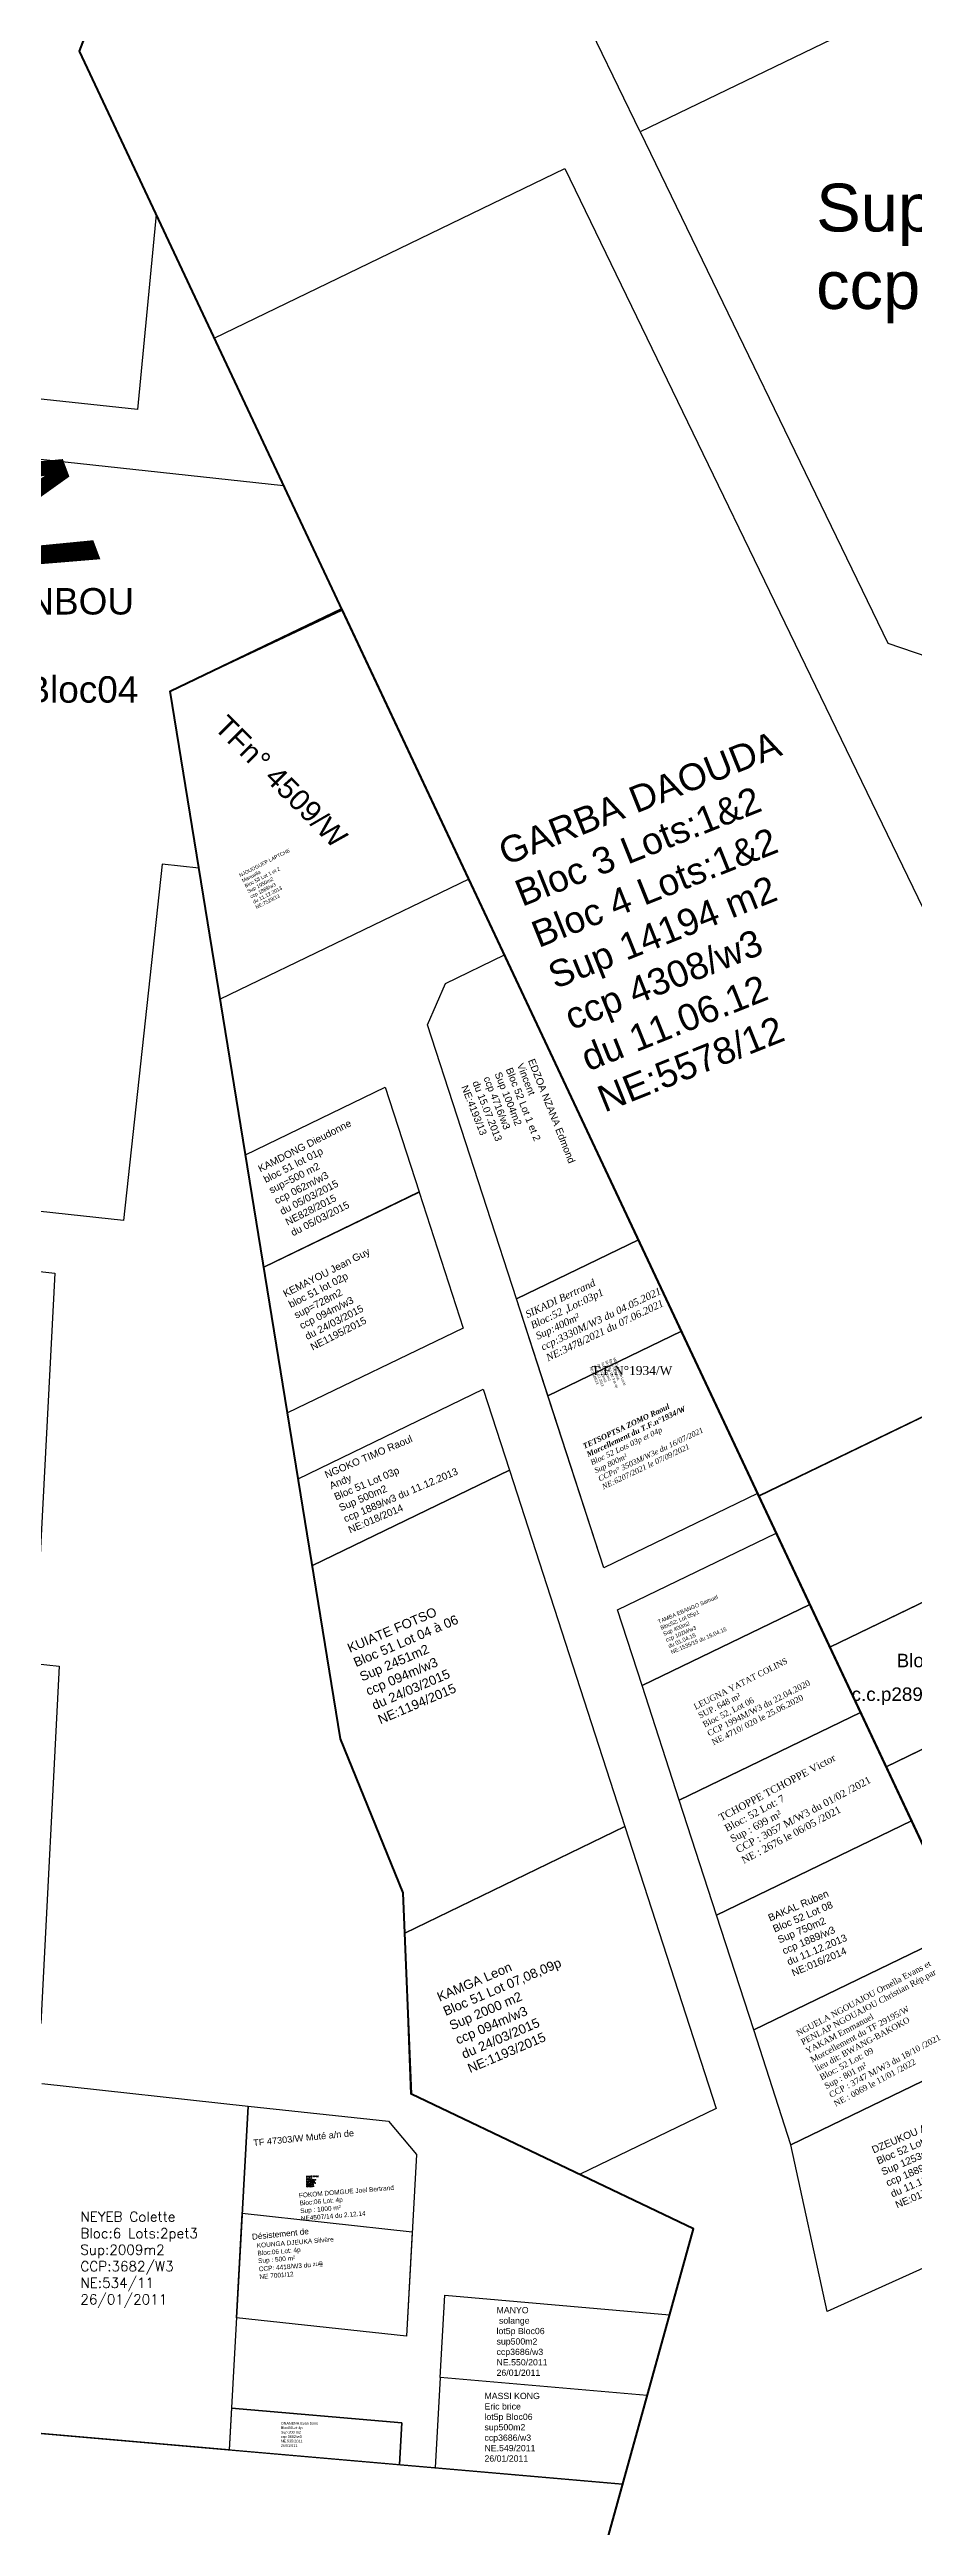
# Model space of a CAD drawing. Header units: millimetres. Extents: x 590121 to 927379, y 438565 to 1441738.
# Drawn here: x 925174.1 to 925318.5, y 1439923.9 to 1440338.2 of the extents above; entities that cross this region are included whole.
import ezdxf

# ---------------------------------------------------------------- set-up
doc = ezdxf.new("R2010")
doc.units = ezdxf.units.MM
doc.header["$LTSCALE"] = 10
for name, color, linetype in [('chef027001120', 7, 'Continuous'), ('end maj 26 02 2021', 30, 'Continuous'), ('MAJ AVRIL 2021', 7, 'Continuous'), ('MAJ JAN 2022', 12, 'Continuous'), ('MAJ JANVIER 2022', 7, 'Continuous'), ('MAJ SEP 2021', 6, 'Continuous')]:
    doc.layers.add(name, color=color, linetype=linetype)
doc.styles.add('RomanS', font='romans.shx')
doc.styles.get("Standard").update_dxf_attribs({"font": 'arial.ttf'})
doc.styles.add('Times 1.0', font='times.ttf', dxfattribs={"width": 0.99, "height": 1})
doc.styles.add('Times 1.5', font='times.ttf', dxfattribs={"width": 0.99, "height": 0.75})

msp = doc.modelspace()

# ---------------------------------------------------------------- linework, layer by layer
at = {"layer": 'end maj 26 02 2021', "color": 3, "linetype": 'ByBlock'}
for p, q in [((925179.09, 1440337.89), (925256.69, 1440539.33)), ((925179.09, 1440337.89), (925403.41, 1439860.67)), ((925230.74, 1439991.67), (925235.44, 1439986.14)), ((925233.77, 1439955.7), (925205.37, 1439958.79))]:
    msp.add_line(p, q, dxfattribs=at)
at = {"layer": 'end maj 26 02 2021', "linetype": 'ByBlock'}
for p, q in [((925434.89, 1440402.83), (925272.86, 1440324.41)), ((925272.86, 1440324.41), (925242.86, 1440386.42)), ((925272.86, 1440324.41), (925314.25, 1440238.9)), ((925314.25, 1440238.9), (925320.93, 1440236.58)), ((925304.57, 1440070.95), (925365.67, 1440100.53)), ((925375.28, 1440080.67), (925313.95, 1440050.98)), ((925313.95, 1440050.98), (925304.57, 1440070.95)), ((925207.31, 1439994.22), (925230.74, 1439991.67)), ((925235.44, 1439986.14), (925233.77, 1439955.7))]:
    msp.add_line(p, q, dxfattribs=at)
at = {"layer": 'end maj 26 02 2021', "linetype": 'ByBlock', "ltscale": 0.0014}
for p, q in [((925186.92, 1440358.23), (925179.09, 1440337.89)), ((925179.09, 1440337.89), (925222.91, 1440244.66)), ((925179.09, 1440337.89), (925222.91, 1440244.66)), ((925179.09, 1440337.89), (925191.93, 1440310.58)), ((925191.93, 1440310.58), (925188.79, 1440277.96)), ((925188.79, 1440277.96), (925099, 1440287.71)), ((925123.13, 1440275.03), (925213.24, 1440265.25)), ((925213.24, 1440265.25), (925223.04, 1440244.4)), ((925222.91, 1440244.66), (925194.25, 1440230.87)), ((925222.91, 1440244.66), (925194.25, 1440230.87)), ((925223.04, 1440244.4), (925194.25, 1440230.87)), ((925194.25, 1440230.87), (925199.07, 1440201.24)), ((925192.92, 1440201.91), (925186.45, 1440142.35)), ((925199.07, 1440201.24), (925192.92, 1440201.91)), ((925186.45, 1440142.35), (925129.9, 1440148.5)), ((925144.54, 1440136.84), (925175, 1440133.53)), ((925175, 1440133.53), (925171.6, 1440068.24)), ((925125.84, 1440073.21), (925175.74, 1440067.79)), ((925175.74, 1440067.79), (925172.64, 1440008.05)), ((925233.2, 1440029.88), (925234.59, 1439996.18)), ((925172.81, 1439997.97), (925207.31, 1439994.22)), ((925207.31, 1439994.22), (925204.15, 1439936.71)), ((925234.59, 1439996.18), (925281.73, 1439973.69)), ((925281.73, 1439973.69), (925269.91, 1439931)), ((925239.4, 1439948.81), (925240.16, 1439962.58)), ((925240.16, 1439962.58), (925277.75, 1439959.32)), ((925277.75, 1439959.32), (925274.01, 1439945.8)), ((925239.4, 1439948.81), (925238.57, 1439933.72)), ((925274.01, 1439945.8), (925239.4, 1439948.81)), ((925269.91, 1439931), (925118.84, 1439944.12)), ((925204.54, 1439943.7), (925204.15, 1439936.71)), ((925204.54, 1439943.7), (925232.97, 1439941.24)), ((925232.97, 1439941.24), (925204.54, 1439943.7)), ((925204.15, 1439936.71), (925169.61, 1439939.71)), ((925232.97, 1439941.24), (925232.59, 1439934.24)), ((925232.59, 1439934.24), (925232.97, 1439941.24))]:
    msp.add_line(p, q, dxfattribs=at)
at = {"layer": 'end maj 26 02 2021', "color": 5, "linetype": 'ByBlock'}
for p, q in [((925194.25, 1440230.87), (925223.04, 1440244.4)), ((925222.91, 1440244.66), (925284.3, 1440114.07)), ((925222.77, 1440055.65), (925194.25, 1440230.87)), ((925284.3, 1440114.07), (925339.6, 1439996.42)), ((925233.2, 1440029.88), (925222.77, 1440055.65)), ((925234.59, 1439996.18), (925233.2, 1440029.88)), ((925281.73, 1439973.69), (925234.59, 1439996.18)), ((925260.89, 1439898.44), (925281.73, 1439973.69)), ((925281.73, 1439973.69), (925281.73, 1439973.69))]:
    msp.add_line(p, q, dxfattribs=at)
at = {"layer": 'end maj 26 02 2021', "color": 150, "linetype": 'ByBlock', "lineweight": -3, "ltscale": 0.0014}
msp.add_line((925222.91, 1440244.66), (925244.17, 1440199.43), dxfattribs=at)
at = {"layer": 'end maj 26 02 2021', "color": 6, "linetype": 'ByBlock', "lineweight": 50, "ltscale": 0.0014, "flags": 128}
msp.add_lwpolyline([(925665.03, 1438955.68), (925698.18, 1439212.92), (925694.66, 1439547.94), (925626.23, 1439723.85), (925403.41, 1439860.67), (925179.09, 1440337.89), (925328.59, 1440725.96), (925461.94, 1440945.14), (925426.23, 1441284.92), (925217.44, 1441724.31), (925558.88, 1441566.24), (925795.78, 1441474.51), (926028.41, 1441432.43), (926345.65, 1441436.32), (926526.96, 1441473.37)], dxfattribs=at)
at = {"layer": 'end maj 26 02 2021', "linetype": 'ByBlock', "ltscale": 0.0014, "flags": 128}
for points in [[(925260.26, 1440318.31), (925353.46, 1440125.65), (925292.66, 1440096.28), (925201.63, 1440289.93)], [(925230.22, 1440164.62), (925235.9, 1440147.1), (925209.93, 1440134.53), (925206.87, 1440153.33)], [(925235.9, 1440147.09), (925243.27, 1440124.35), (925213.9, 1440110.14), (925209.93, 1440134.53)], [(925353.5, 1440125.67), (925365.67, 1440100.52), (925304.57, 1440070.95), (925292.68, 1440096.23)], [(925250.98, 1440100.56), (925270.29, 1440040.97), (925233.48, 1440023.15), (925233.2, 1440029.87), (925222.77, 1440055.65), (925218.05, 1440084.62)], [(925344.55, 1440065.79), (925358.23, 1440037.5), (925327.32, 1440022.54), (925313.95, 1440050.98)], [(925270.29, 1440040.97), (925285.57, 1439993.81), (925262.72, 1439982.76), (925234.52, 1439996.21), (925233.48, 1440023.15)], [(925206.32, 1439976.29), (925234.73, 1439973.2), (925233.77, 1439955.7), (925205.37, 1439958.79)], [(925118.83, 1439944.12), (925269.91, 1439931), (925260.89, 1439898.44), (925261.23, 1439848.98), (925107.14, 1439865.71), (925118.45, 1439937.01)]]:
    msp.add_lwpolyline(points, close=True, dxfattribs=at)
at = {"layer": 'end maj 26 02 2021', "linetype": 'ByBlock', "flags": 128}
msp.add_lwpolyline([(925185.79, 1439264.16), (925203.51, 1439344.65), (925174.33, 1439346.8), (925229.21, 1439487.92), (925180.26, 1439526.94), (925200.47, 1439542.15), (925212.37, 1439714.88), (925262.15, 1439715.47), (925260.89, 1439898.44), (925281.73, 1439973.69), (925234.59, 1439996.18), (925233.2, 1440029.88), (925222.77, 1440055.65), (925194.25, 1440230.87), (925222.91, 1440244.66)], dxfattribs=at)
msp.add_lwpolyline([(925185.79, 1439264.16), (925203.51, 1439344.65), (925174.33, 1439346.8), (925229.21, 1439487.92), (925180.26, 1439526.94), (925200.47, 1439542.15), (925212.37, 1439714.88), (925262.15, 1439715.47), (925260.89, 1439898.44), (925281.73, 1439973.69), (925234.59, 1439996.18), (925233.2, 1440029.88), (925222.77, 1440055.65), (925194.25, 1440230.87), (925222.91, 1440244.66)], dxfattribs=at)
at = {"layer": 'end maj 26 02 2021', "color": 3, "linetype": 'ByBlock', "lineweight": 50, "ltscale": 0.0014, "flags": 128}
msp.add_lwpolyline([(925403.41, 1439860.67), (925337.45, 1439854.84), (925325.15, 1439712.55), (925339.03, 1439485.95), (925229.21, 1439487.92), (925241.42, 1439545.3), (925263.03, 1439714.07), (925260.89, 1439898.44), (925281.73, 1439973.69), (925234.59, 1439996.18), (925233.2, 1440029.88), (925222.77, 1440055.65), (925194.25, 1440230.87), (925222.91, 1440244.66), (925222.91, 1440244.66)], close=True, dxfattribs=at)
at = {"layer": 'end maj 26 02 2021', "color": 3, "linetype": 'ByBlock', "lineweight": -3, "ltscale": 0.0014, "flags": 128}
msp.add_lwpolyline([(925222.91, 1440244.66), (925244.17, 1440199.43), (925202.64, 1440179.33), (925194.25, 1440230.87)], close=True, dxfattribs=at)
at = {"layer": 'end maj 26 02 2021', "linetype": 'ByBlock', "lineweight": -3, "ltscale": 0.0014, "flags": 128}
for points in [[(925250.14, 1440186.74), (925272.54, 1440139.08), (925252.16, 1440129.22), (925237.31, 1440175.03), (925240.27, 1440181.96)], [(925272.54, 1440139.08), (925292.48, 1440096.66), (925266.75, 1440084.22), (925252.16, 1440129.22)], [(925246.59, 1440114.1), (925250.98, 1440100.56), (925218.05, 1440084.62), (925215.69, 1440099.15)], [(925318.2, 1440041.93), (925326.72, 1440023.83), (925291.83, 1440006.95), (925285.6, 1440026.16)], [(925335.22, 1440005.73), (925347.57, 1439979.45), (925304.09, 1439959.86), (925298.05, 1439987.74)]]:
    msp.add_lwpolyline(points, close=True, dxfattribs=at)
at = {"layer": 'end maj 26 02 2021', "color": 5, "linetype": 'ByBlock', "ltscale": 0.0014, "flags": 128}
msp.add_lwpolyline([(925295.58, 1440090.06), (925301.19, 1440078.12), (925273.15, 1440064.55), (925269.04, 1440077.22)], close=True, dxfattribs=at)
at = {"layer": 'end maj 26 02 2021', "color": 150, "linetype": 'ByBlock', "lineweight": -3, "ltscale": 0.0014, "flags": 128}
msp.add_lwpolyline([(925301.19, 1440078.12), (925309.69, 1440060.03), (925279.37, 1440045.36), (925273.15, 1440064.55)], close=True, dxfattribs=at)
at = {"layer": 'end maj 26 02 2021', "color": 3, "linetype": 'ByBlock', "flags": 128}
msp.add_lwpolyline([(925207.31, 1439994.22), (925205.37, 1439958.79)], dxfattribs=at)
at = {"layer": 'end maj 26 02 2021', "color": 3, "linetype": 'ByBlock', "ltscale": 0.0014, "flags": 128}
msp.add_lwpolyline([(925207.31, 1439994.22), (925230.74, 1439991.67), (925235.44, 1439986.14), (925233.77, 1439955.7), (925205.37, 1439958.79)], close=True, dxfattribs=at)
at = {"layer": 'MAJ AVRIL 2021', "color": 150, "flags": 128}
msp.add_lwpolyline([(925272.54, 1440139.08), (925279.72, 1440123.81), (925257.41, 1440113.02), (925252.16, 1440129.22)], close=True, dxfattribs=at)
msp.add_lwpolyline([(925279.72, 1440123.81), (925292.48, 1440096.66), (925266.75, 1440084.22), (925257.41, 1440113.02)], dxfattribs=at)
at = {"layer": 'MAJ AVRIL 2021', "flags": 128}
msp.add_lwpolyline([(925309.69, 1440060.03), (925318.21, 1440041.93), (925285.6, 1440026.16), (925279.37, 1440045.36)], close=True, dxfattribs=at)
at = {"layer": 'MAJ JAN 2022', "lineweight": -3, "ltscale": 0.0014, "flags": 128}
msp.add_lwpolyline([(925326.72, 1440023.83), (925335.22, 1440005.73), (925298.05, 1439987.74), (925291.83, 1440006.95)], close=True, dxfattribs=at)
at = {"layer": 'MAJ SEP 2021', "color": 150, "flags": 128}
msp.add_lwpolyline([(925279.72, 1440123.81), (925292.48, 1440096.66), (925266.75, 1440084.22), (925257.41, 1440113.02)], close=True, dxfattribs=at)

# ---------------------------------------------------------------- texts
at = {"layer": 'chef027001120', "linetype": 'ByBlock', "insert": (925253.48, 1440127.07), "char_height": 1.2, "width": 150.7089, "attachment_point": 1, "rotation": 25.5957, "style": 'RomanS'}
msp.add_mtext('{\\fTimes New Roman|b0|i1|c0|p18;\\C7;SIKADI Bertrand\\PBloc:52 ,Lot:03p1\\PSup:400m²\\Pccp:3330M/W3 du 04.05.2021\\PNE:3478/2021 du 07.06.2021}', dxfattribs=at)
at = {"layer": 'end maj 26 02 2021', "color": 1, "linetype": 'ByBlock'}
for s, height, rotation, p in [('T.F.44409/W', 25, 290.5418, (925088.42, 1440433.05)), ('TFn° 4509/W', 3.481, 314.975, (925201.45, 1440224.67)), ('TF 47303/W Muté a/n de', 1.095, 5.7015, (925208.21, 1439987.51)), ('Désistement de', 0.9836, 5.7015, (925207.99, 1439971.85))]:
    msp.add_text(s, height=height, rotation=rotation, dxfattribs=at).set_placement(p)
at = {"layer": 'end maj 26 02 2021', "linetype": 'ByBlock'}
for s, p in [('Sup.:2ha 19a 63ca', (925302.26, 1440307.75)), ('ccp 2322/W3', (925302.26, 1440294.79))]:
    msp.add_text(s, height=8, dxfattribs=at).set_placement(p)
at = {"layer": 'end maj 26 02 2021', "color": 7, "linetype": 'ByBlock'}
for s, p in [('Bloc04Lot03p', (925315.71, 1440067.61)), ('c.c.p2895/w3', (925308.18, 1440061.97))]:
    msp.add_text(s, height=2.2561, dxfattribs=at).set_placement(p)
at = {"layer": 'end maj 26 02 2021', "linetype": 'ByBlock', "ltscale": 0.0014, "attachment_point": 1}
for s, insert, char_height, width in [('{\\C7;MEANGAFO ZENBOU Emairance\\Plots1p.2.3.4&5p Bloc04\\Psup10000m2\\Pccp3685/w3\\PNE.544/2011\\P26/01/2011}', (925125.42, 1440248.11), 4.4226, 64.57), ('{\\C7;ONANENA Evan boris\\PBloc06Lot 4p\\PSup 200 m2\\Pccp 3682/w3\\PNE.535/2011\\P26/01/011}', (925212.77, 1439941.37), 0.4456, 8.5651)]:
    msp.add_mtext(s, dxfattribs=dict(at, insert=insert, char_height=char_height, width=width))
for s, insert, char_height, width, rotation in [('{\\C7;GARBA DAOUDA\\PBloc 3 Lots:1&2\\PBloc 4 Lots:1&2\\PSup 14194 m2\\Pccp 4308/w3\\Pdu 11.06.12\\PNE:5578/12}', (925248.69, 1440205.78), 4.4478, 85.49, 21.8213), ('{\\C7;NJOUOGUEP LAPTCHE\\PManuella\\PBloc 53 Lot 1 et 2\\PSup 1950m2\\Pccp 1889/w3\\Pdu 11.12.2013\\PNE:7529/13}', (925205.72, 1440200.29), 0.6, 11.525, 27.0884), ('{\\C7;EDZOA NZANA Edmond\\PVincent\\PBloc 52 Lot 1 et 2\\PSup 1004m2\\Pccp 4716/w3\\Pdu 15.07.2013\\PNE:4193/13}', (925255.18, 1440169.53), 1.2, 28.8125, 291.5818), ('{\\C7;KAMDONG Dieudonne\\Pbloc 51 lot 01p\\Psup=500 m2\\Pccp 062m/w3\\Pdu 05/03/2015\\PNE828/2015\\Pdu 05/03/2015}', (925208.8, 1440151.43), 1.2, 23.05, 27.0884), ('{\\C7;KEMAYOU Jean Guy\\Pbloc 51 lot 02p\\Psup=728m2\\Pccp 094m/w3\\Pdu 24/03/2015\\PNE1195/2015}', (925212.99, 1440130.53), 1.2, 23.05, 27.0884), ('{\\C7;MBEI Aurelie Lucie \\PEpse MOMHA\\PBloc 52 Lot 3 et 4p\\PSup 1000m2\\Pccp 4715/w3\\Pdu 15.07.2013\\PNE:4189/13}', (925268.67, 1440119.47), 0.42, 10.0844, 291.5818), ('{\\C7;NGOKO TIMO Raoul\\PAndy\\PBloc 51 Lot 03p\\PSup 500m2\\Pccp 1889/w3 du 11.12.2013\\PNE:018/2014}', (925219.95, 1440100.29), 1.2, 28.8125, 23.1468), ('{\\C7;KUIATE FOTSO\\PBloc 51 Lot 04 à 06\\PSup 2451m2\\Pccp 094m/w3\\Pdu 24/03/2015\\PNE:1194/2015}', (925223.7, 1440071.44), 1.56, 37.4562, 23.1468), ('{\\C7;TAMBA EBANGO Samuel\\PBloc52; Lot 05p1\\PSup 400m2\\Pccp 102M/w3\\Pdu 01.04.15\\PNE:1535/15 du 15.04.15}', (925275.7, 1440075.49), 0.663, 15.92, 23.1468), ('{\\C7;BAKAL Ruben\\PBloc 52 Lot 08\\PSup 750m2\\Pccp 1889/w3\\Pdu 11.12.2013\\PNE:016/2014}', (925294.07, 1440026.18), 1.2, 28.8125, 23.1468), ('{\\C7;KAMGA Leon\\PBloc 51 Lot 07,08,09p \\PSup 2000 m2\\Pccp 094m/w3\\Pdu 24/03/2015\\PNE:1193/2015}', (925238.69, 1440013.1), 1.56, 37.4563, 23.1468), ('{\\C7;DZEUKOU Alain Rodrigue\\PBloc 52 Lot 10\\PSup 1253m2\\Pccp 1889/w3\\Pdu 11.12.2013\\PNE:017/2014}', (925311.4, 1439987.38), 1.2, 28.8125, 23.1468)]:
    msp.add_mtext(s, dxfattribs=dict(at, insert=insert, char_height=char_height, width=width, rotation=rotation))
at = {"layer": 'end maj 26 02 2021', "color": 150, "linetype": 'ByBlock', "lineweight": -3, "ltscale": 0.0014, "insert": (925281.65, 1440061.38), "char_height": 1, "width": 57.6221, "attachment_point": 1, "rotation": 26.9162, "style": 'Times 1.0'}
msp.add_mtext('{\\C256;LEUGNA YATAT COLINS\\PSUP. 648 m²\\PBloc 52, Lot 06\\PCCP 1994M/W3 du 22.04.2020\\PNE 4710/ 020 le 25.06.2020}', dxfattribs=at)
at = {"layer": 'end maj 26 02 2021', "linetype": 'ByBlock', "char_height": 0.7769, "attachment_point": 1, "rotation": 4.7355}
for s, insert in [('{\\fArial|b0|i0|c0|p34;FOKOM DOMGUE Joel Bertrand\\PBloc:06 Lot: 4p\\PSup : 1000 m²\\PNE4507/14 du 2.12.14}', (925215.76, 1439979.66)), ('\\A1;{\\fArial|b0|i0|c0|p34;KOUNGA DJEUKA Silvère\\PBloc:06 Lot: 4p\\PSup : 500 m²\\PCCP: 4418/W3 du \\H0.7x;21/\\H0.7x;\\S08/12;\\P\\H2.041x;NE 7001/12}', (925208.72, 1439971.28))]:
    msp.add_mtext(s, dxfattribs=dict(at, insert=insert))
at = {"layer": 'end maj 26 02 2021', "linetype": 'ByBlock', "attachment_point": 1, "style": 'RomanS'}
for s, insert, char_height, width in [('MAKUATE DOMGUE\\PFrancine\\PBloc:6 Lots:4p\\PSup:1000m2\\PCCP:3707/W3\\PNE:860/11\\P8/02/2011', (925217.04, 1439982.55), 0.1661, 16.1), ('NEYEB Colette\\PBloc:6 Lots:2pet3\\PSup:2009m2\\PCCP:3682/W3\\PNE:534/11\\P26/01/2011', (925179.26, 1439976.55), 1.6608, 161)]:
    msp.add_mtext(s, dxfattribs=dict(at, insert=insert, char_height=char_height, width=width))
at = {"layer": 'end maj 26 02 2021', "color": 5, "linetype": 'ByBlock', "char_height": 1.046, "width": 15.27, "attachment_point": 1}
for s, insert in [('{\\C7;MANYO\\P solange\\Plot5p Bloc06\\Psup500m2\\Pccp3686/w3\\PNE.550/2011\\P26/01/2011}', (925248.83, 1439960.6)), ('{\\C7;MASSI KONG\\PEric brice\\Plot5p Bloc06\\Psup500m2\\Pccp3686/w3\\PNE.549/2011\\P26/01/2011}', (925246.81, 1439946.25))]:
    msp.add_mtext(s, dxfattribs=dict(at, insert=insert))
at = {"layer": 'MAJ AVRIL 2021', "color": 7, "linetype": 'ByBlock', "lineweight": -3, "ltscale": 0.0014, "insert": (925264.73, 1440117.99), "char_height": 1.5, "width": 15.7638, "attachment_point": 1, "style": 'Times 1.5'}
msp.add_mtext('{\\C1;T.F.N°1934/W}', dxfattribs=at)
at = {"layer": 'MAJ AVRIL 2021', "insert": (925285.82, 1440042.9), "char_height": 1.2095, "attachment_point": 1, "rotation": 28.0265}
msp.add_mtext('\\A1;{\\fGeorgia|b0|i0|c0|p18;TCHOPPE TCHOPPE Victor\\PBloc: 52 Lot: 7 \\PSup : 699 m²\\PCCP : 3057 M/W3 du 01/02 /2021\\PNE : 2676 le 06/05 /2021}', dxfattribs=at)
at = {"layer": 'MAJ JANVIER 2022', "insert": (925298.79, 1440006.75), "char_height": 1, "attachment_point": 1, "rotation": 28.0265}
msp.add_mtext('\\A1;{\\fGeorgia|b0|i0|c0|p18;NGUELA NGOUAJOU Ornella Evans et \\PPENLAP NGOUAJOU Christian Rép.par\\PYAKAM Emmanuel\\PMorcellement du TF 29195/W\\Plieu dit: BWANG-BAKOKO\\PBloc: 52 Lot: 09\\PSup : 801 m²\\PCCP : 3747 M/W3 du 18/10 /2021\\PNE : 0069 le 11/01 /2022}', dxfattribs=at)
at = {"layer": 'MAJ SEP 2021', "insert": (925263.11, 1440104.92), "char_height": 0.9, "width": 52.4143, "attachment_point": 1, "rotation": 25.3834}
msp.add_mtext('{\\fTimes New Roman|b1|i1|c0|p18;\\C7;TETSOPTSA ZOMO Raoul\\P\\C1;Morcellement du T.F.n°1934/W\\P\\fTimes New Roman|b0|i1|c0|p18;\\C7;Bloc 52 Lots 03p et 04p\\PSup 800m²\\PCCPn° 3503M/W3e du 16/07/2021\\PNE:6207/2021 le 07/09/2021 }', dxfattribs=at)

doc.saveas('drawing.dxf')
